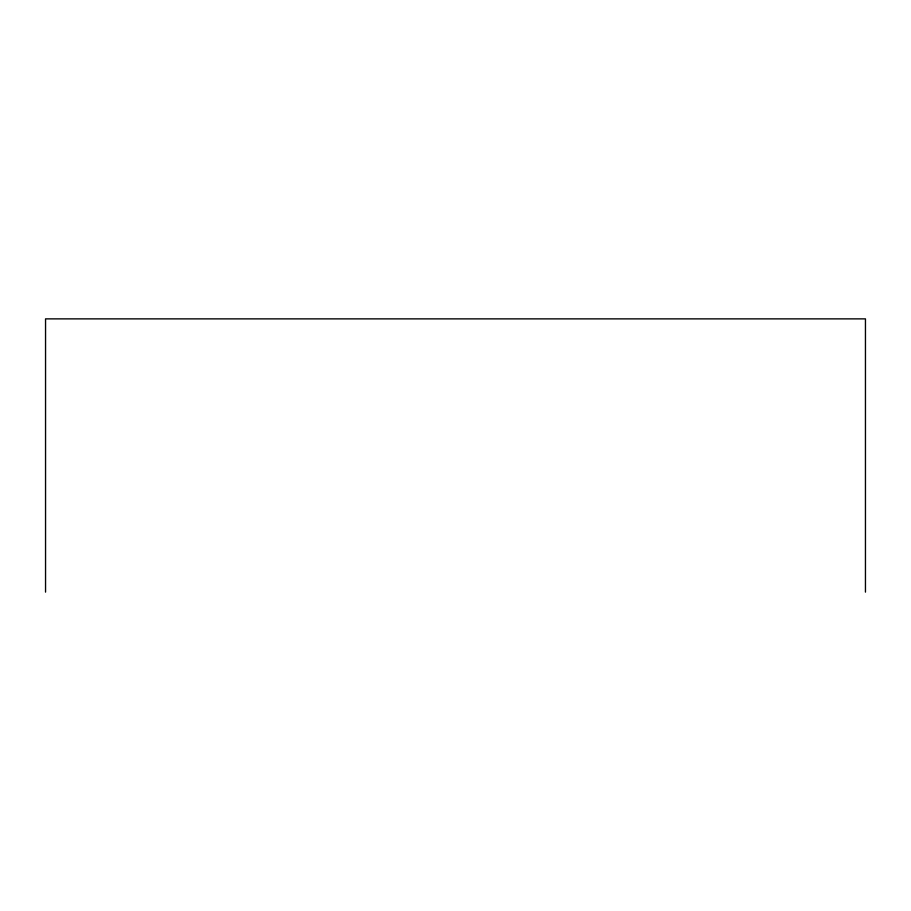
<?xml version="1.0" encoding="UTF-8"?>
<svg xmlns="http://www.w3.org/2000/svg" width="911" height="911" viewBox="0 0 911 911"><rect width="100%" height="100%" fill="white"/><g stroke="black" fill="none" stroke-linecap="round" stroke-linejoin="round"><path stroke-width="1.37" d="M865.45 592.127L865.45 318.873L45.55 318.873L45.55 592.127"/></g></svg>
